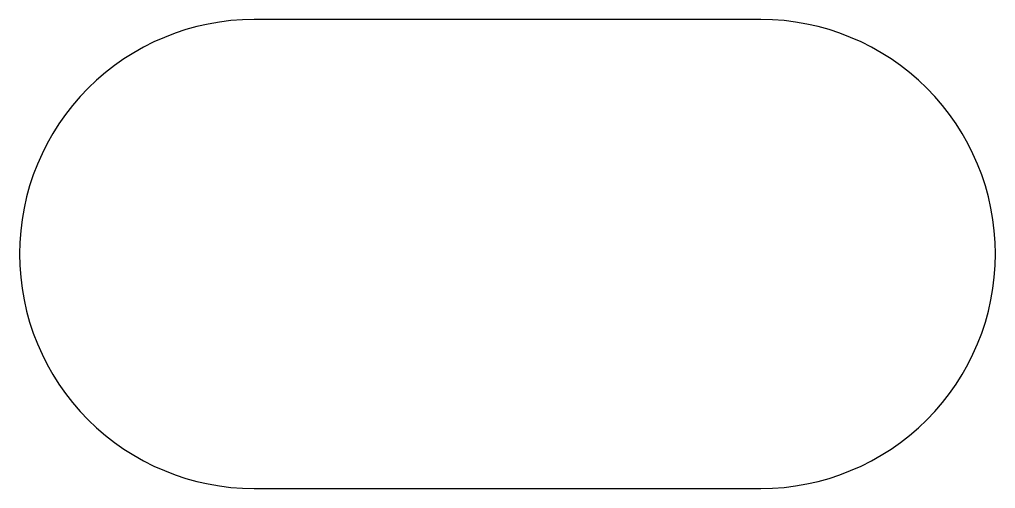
# Model space of a CAD drawing. Extents: x -52 to 52, y -46 to 4.
import ezdxf

# ---------------------------------------------------------------- set-up
doc = ezdxf.new("R2010")
doc.units = 0

msp = doc.modelspace()

# ---------------------------------------------------------------- linework, layer by layer
at = {"layer": 'VACUUM'}
msp.add_lwpolyline([(27, 3.8), (-27, 3.8), (-27, 3.8, 0.414214), (-52, -21.2, 0.414214), (-27, -46.2), (27, -46.2), (27, -46.2, 0.414214), (52, -21.2, 0.414214)], format="xyb", close=True, dxfattribs=at)

doc.saveas('drawing.dxf')
